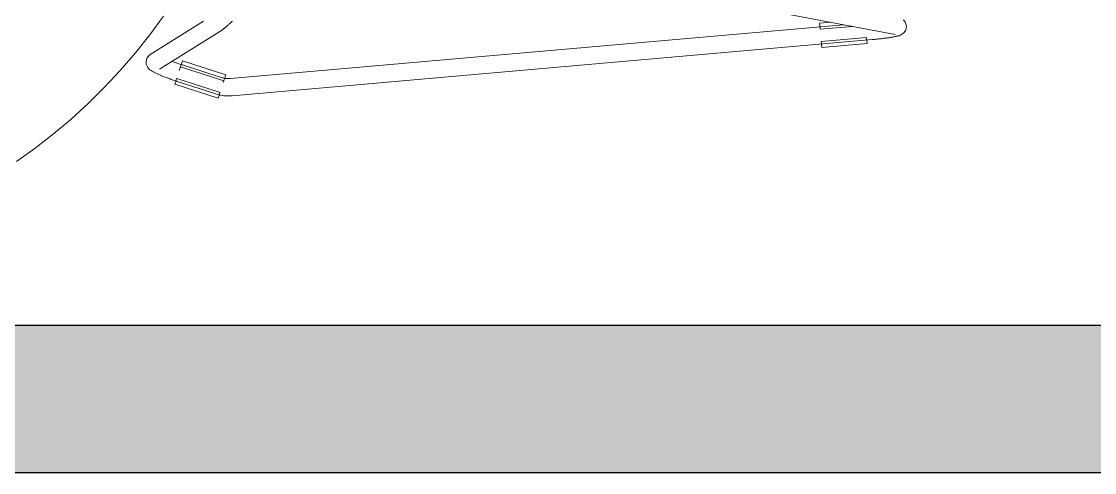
# Model space of a CAD drawing. Header units: millimetres. Extents: x 155927 to 326028, y -36033 to 97293.
# Drawn here: x 228288 to 229031, y 17856 to 18168 of the extents above; entities that cross this region are included whole.
import ezdxf

# ---------------------------------------------------------------- set-up
doc = ezdxf.new("R2010")
doc.units = ezdxf.units.MM
doc.header["$MEASUREMENT"] = 0
for name, color, linetype, lineweight in [('A-WALL-PATT', 7, 'CONTINUOUS', 9), ('I-FURN', 8, 'CONTINUOUS', 9), ('I-WALL', 7, 'CONTINUOUS', 9)]:
    doc.layers.add(name, color=color, linetype=linetype, lineweight=lineweight)

msp = doc.modelspace()

# ---------------------------------------------------------------- hatches: boundary and pattern name
at = {"layer": 'A-WALL-PATT'}
msp.add_hatch(color=256, dxfattribs=at).paths.add_polyline_path([(226452.83, 17855.61), (230738.83, 17855.61), (230738.83, 17957.61), (226452.83, 17957.61)], flags=0)

# ---------------------------------------------------------------- linework, layer by layer
at = {"layer": 'I-FURN'}
for p, q in [((228793.43, 18177.99), (228892.72, 18159.18)), ((228376.5, 18158.97), (228385.94, 18171.89)), ((228899.71, 18167.83), (228898.39, 18169.41)), ((228413.66, 18168.44), (228376.89, 18145.41)), ((228383.26, 18135.24), (228426.85, 18162.54)), ((228426.85, 18162.54), (228427.17, 18162.76)), ((228427.17, 18162.76), (228427.43, 18162.94)), ((228427.43, 18162.94), (228427.66, 18163.12)), ((228427.66, 18163.12), (228427.88, 18163.29)), ((228427.88, 18163.29), (228428.1, 18163.47)), ((228428.1, 18163.47), (228428.33, 18163.66)), ((228428.33, 18163.66), (228428.57, 18163.86)), ((228428.57, 18163.86), (228428.83, 18164.08)), ((228428.83, 18164.08), (228429.09, 18164.3)), ((228429.09, 18164.3), (228429.37, 18164.55)), ((228429.37, 18164.55), (228429.67, 18164.81)), ((228429.67, 18164.81), (228429.97, 18165.08)), ((228429.97, 18165.08), (228430.3, 18165.37)), ((228430.3, 18165.37), (228430.63, 18165.67)), ((228430.63, 18165.67), (228430.98, 18165.98)), ((228430.98, 18165.98), (228431.35, 18166.31)), ((228431.35, 18166.31), (228431.73, 18166.65)), ((228431.73, 18166.65), (228432.12, 18167.01)), ((228432.12, 18167.01), (228432.52, 18167.38)), ((228856.85, 18165.99), (228432.5, 18128.71)), ((228432.52, 18167.38), (228432.93, 18167.76)), ((228432.93, 18167.76), (228433.36, 18168.15)), ((228433.36, 18168.15), (228433.79, 18168.55)), ((228848.26, 18167.73), (228840.37, 18167.04)), ((228840.55, 18164.99), (228840.37, 18167.04)), ((228840.73, 18162.93), (228840.55, 18164.99)), ((228840.74, 18162.8), (228863.22, 18164.78)), ((228900.06, 18162.32), (228899.02, 18160.67)), ((228899.71, 18167.83), (228900.55, 18165.08)), ((228900.55, 18165.08), (228900.06, 18162.32)), ((228366.56, 18146.44), (228376.5, 18158.97)), ((228433.55, 18116.75), (228876.87, 18155.7)), ((228872.89, 18157.12), (228841.48, 18154.36)), ((228872.9, 18156.99), (228873.08, 18154.93)), ((228873.08, 18154.93), (228873.26, 18152.88)), ((228877.03, 18155.71), (228876.87, 18155.7)), ((228877.78, 18155.78), (228877.03, 18155.71)), ((228878.53, 18155.85), (228877.78, 18155.78)), ((228879.28, 18155.92), (228878.53, 18155.85)), ((228880.02, 18156), (228879.28, 18155.92)), ((228880.76, 18156.07), (228880.02, 18156)), ((228881.5, 18156.15), (228880.76, 18156.07)), ((228882.22, 18156.23), (228881.5, 18156.15)), ((228882.94, 18156.31), (228882.22, 18156.23)), ((228883.65, 18156.4), (228882.94, 18156.31)), ((228884.35, 18156.48), (228883.65, 18156.4)), ((228885.04, 18156.57), (228884.35, 18156.48)), ((228885.71, 18156.65), (228885.04, 18156.57)), ((228886.37, 18156.74), (228885.71, 18156.65)), ((228887.02, 18156.83), (228886.37, 18156.74)), ((228887.66, 18156.92), (228887.02, 18156.83)), ((228888.28, 18157.01), (228887.66, 18156.92)), ((228888.88, 18157.1), (228888.28, 18157.01)), ((228889.47, 18157.19), (228888.88, 18157.1)), ((228890.03, 18157.28), (228889.47, 18157.19)), ((228890.59, 18157.38), (228890.03, 18157.28)), ((228891.12, 18157.47), (228890.59, 18157.38)), ((228891.63, 18157.57), (228891.12, 18157.47)), ((228892.13, 18157.66), (228891.63, 18157.57)), ((228892.61, 18157.76), (228892.13, 18157.66)), ((228893.07, 18157.85), (228892.61, 18157.76)), ((228893.51, 18157.95), (228893.07, 18157.85)), ((228893.94, 18158.05), (228893.51, 18157.95)), ((228894.35, 18158.15), (228893.94, 18158.05)), ((228894.75, 18158.26), (228894.35, 18158.15)), ((228895.15, 18158.38), (228894.75, 18158.26)), ((228895.54, 18158.5), (228895.15, 18158.38)), ((228895.95, 18158.64), (228895.54, 18158.5)), ((228896.38, 18158.81), (228895.95, 18158.64)), ((228896.85, 18159.03), (228896.38, 18158.81)), ((228897.41, 18159.33), (228896.85, 18159.03)), ((228898.11, 18159.81), (228897.41, 18159.33)), ((228899.02, 18160.67), (228898.11, 18159.81)), ((228841.67, 18152.17), (228841.49, 18154.23)), ((228841.85, 18150.13), (228841.67, 18152.17)), ((228873.26, 18152.88), (228841.85, 18150.13)), ((228356.12, 18134.32), (228366.56, 18146.44)), ((228374.54, 18142.78), (228373.96, 18140.55)), ((228373.96, 18140.55), (228374.13, 18138.58)), ((228375.77, 18144.51), (228374.54, 18142.78)), ((228375.77, 18144.51), (228376.89, 18145.41)), ((228392.15, 18140.6), (228392.77, 18140.37)), ((228392.77, 18140.37), (228393.41, 18140.13)), ((228393.41, 18140.13), (228394.05, 18139.9)), ((228394.05, 18139.9), (228394.71, 18139.66)), ((228394.71, 18139.66), (228395.38, 18139.43)), ((228395.38, 18139.43), (228396.05, 18139.19)), ((228398.45, 18138.93), (228399.08, 18140.88)), ((228429.08, 18131.19), (228399.08, 18140.88)), ((228345.21, 18122.62), (228356.12, 18134.32)), ((228374.13, 18138.58), (228374.65, 18137.2)), ((228374.65, 18137.2), (228375.22, 18136.29)), ((228375.22, 18136.29), (228375.74, 18135.66)), ((228375.74, 18135.66), (228376.2, 18135.19)), ((228376.2, 18135.19), (228376.63, 18134.82)), ((228376.63, 18134.82), (228377.03, 18134.51)), ((228377.03, 18134.51), (228377.42, 18134.24)), ((228377.42, 18134.24), (228377.81, 18133.98)), ((228377.81, 18133.98), (228378.2, 18133.74)), ((228378.2, 18133.74), (228378.6, 18133.5)), ((228378.6, 18133.5), (228379.01, 18133.27)), ((228379.01, 18133.27), (228379.44, 18133.04)), ((228379.44, 18133.04), (228379.88, 18132.81)), ((228379.88, 18132.81), (228380.33, 18132.58)), ((228380.33, 18132.58), (228380.81, 18132.35)), ((228380.81, 18132.35), (228381.3, 18132.12)), ((228381.3, 18132.12), (228381.81, 18131.88)), ((228396.05, 18139.19), (228396.73, 18138.96)), ((228396.73, 18138.96), (228397.41, 18138.73)), ((228397.74, 18136.74), (228396.94, 18134.26)), ((228397.41, 18138.73), (228398.1, 18138.5)), ((228397.77, 18136.84), (228427.78, 18127.15)), ((228397.81, 18136.96), (228398.45, 18138.93)), ((228398.1, 18138.5), (228398.79, 18138.27)), ((228398.79, 18138.27), (228399.12, 18138.16)), ((228425.94, 18129.45), (228399.12, 18138.16)), ((228381.81, 18131.88), (228382.34, 18131.65)), ((228382.34, 18131.65), (228382.88, 18131.41)), ((228382.88, 18131.41), (228383.44, 18131.16)), ((228383.44, 18131.16), (228384.02, 18130.92)), ((228384.02, 18130.92), (228384.62, 18130.67)), ((228384.62, 18130.67), (228385.23, 18130.42)), ((228385.23, 18130.42), (228385.85, 18130.17)), ((228385.85, 18130.17), (228386.49, 18129.92)), ((228386.49, 18129.92), (228387.15, 18129.67)), ((228387.15, 18129.67), (228387.81, 18129.41)), ((228387.81, 18129.41), (228388.49, 18129.16)), ((228388.49, 18129.16), (228389.18, 18128.9)), ((228389.18, 18128.9), (228389.88, 18128.65)), ((228389.88, 18128.65), (228390.58, 18128.39)), ((228390.58, 18128.39), (228391.3, 18128.14)), ((228391.3, 18128.14), (228392.02, 18127.89)), ((228392.02, 18127.89), (228392.75, 18127.64)), ((228392.75, 18127.64), (228393.48, 18127.39)), ((228393.48, 18127.39), (228394.22, 18127.14)), ((228393.86, 18124.73), (228394.49, 18126.68)), ((228423.87, 18115.04), (228393.86, 18124.73)), ((228394.22, 18127.14), (228394.96, 18126.9)), ((228394.49, 18126.68), (228395.13, 18128.65)), ((228394.96, 18126.9), (228395.42, 18126.75)), ((228425.17, 18119.08), (228395.16, 18128.77)), ((228395.42, 18126.75), (228422.23, 18118.04)), ((228425.96, 18129.44), (228425.94, 18129.45)), ((228426.6, 18129.25), (228425.96, 18129.44)), ((228427.24, 18129.08), (228426.6, 18129.25)), ((228427.89, 18128.95), (228427.24, 18129.08)), ((228427.74, 18127.05), (228427.37, 18125.89)), ((228428.45, 18129.24), (228427.81, 18127.27)), ((228428.54, 18128.83), (228427.89, 18128.95)), ((228429.08, 18131.19), (228428.45, 18129.24)), ((228429.19, 18128.74), (228428.54, 18128.83)), ((228429.85, 18128.68), (228429.19, 18128.74)), ((228430.51, 18128.65), (228429.85, 18128.68)), ((228431.18, 18128.64), (228430.51, 18128.65)), ((228431.84, 18128.66), (228431.18, 18128.64)), ((228432.5, 18128.7), (228431.84, 18128.66)), ((228333.83, 18111.37), (228345.21, 18122.62)), ((228422.23, 18118.04), (228423.33, 18117.7)), ((228423.33, 18117.7), (228424.43, 18117.42)), ((228424.43, 18117.42), (228425.55, 18117.18)), ((228425.13, 18118.96), (228424.5, 18116.99)), ((228425.55, 18117.18), (228426.67, 18116.98)), ((228322.02, 18100.58), (228333.83, 18111.37)), ((228424.5, 18116.99), (228423.87, 18115.04)), ((228426.67, 18116.98), (228427.8, 18116.82)), ((228427.8, 18116.82), (228428.94, 18116.72)), ((228428.94, 18116.72), (228430.08, 18116.66)), ((228430.08, 18116.66), (228431.22, 18116.64)), ((228431.22, 18116.64), (228432.37, 18116.67)), ((228432.37, 18116.67), (228433.5, 18116.75)), ((228433.5, 18116.75), (228433.55, 18116.75)), ((228309.78, 18090.27), (228322.02, 18100.58)), ((228297.14, 18080.46), (228309.78, 18090.27)), ((228284.12, 18071.17), (228297.14, 18080.46))]:
    msp.add_line(p, q, dxfattribs=at)
at = {"layer": 'I-WALL', "lineweight": 30}
for p, q in [((230738.83, 17957.61), (226452.83, 17957.61)), ((226452.83, 17855.61), (230738.83, 17855.61))]:
    msp.add_line(p, q, dxfattribs=at)

doc.saveas('drawing.dxf')
